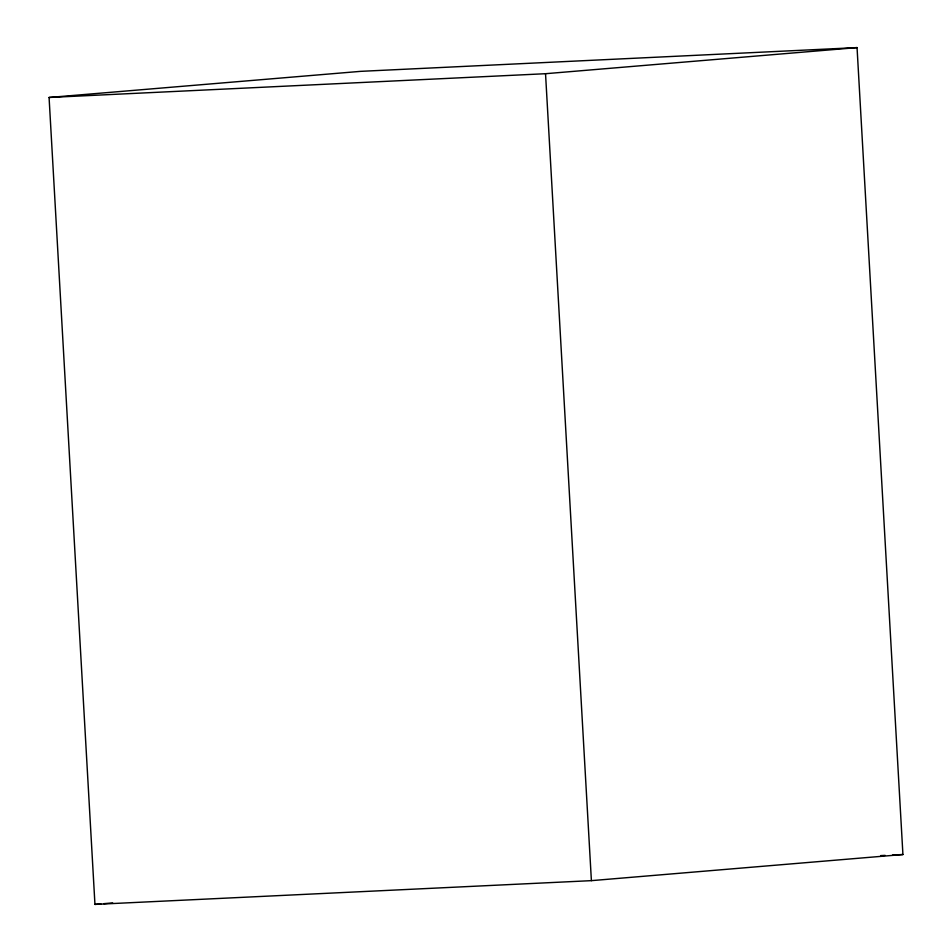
<?xml version="1.0" encoding="UTF-8"?>
<svg xmlns="http://www.w3.org/2000/svg" width="952" height="952" viewBox="0 0 952 952"><rect width="100%" height="100%" fill="white"/><g stroke="black" fill="none" stroke-linecap="round" stroke-linejoin="round"><path stroke-width="1.43" d="M49.076 97.473L360.606 71.352L857.05 47.6L902.924 854.527L591.394 880.648L94.95 904.4L49.076 97.473L545.532 73.709L857.05 47.6M94.95 904.4L100.852 903.9M103.804 903.662L112.657 902.912M880.695 855.598L885.146 855.384M892.548 855.027L902.924 854.527M545.532 73.709L591.394 880.648"/></g></svg>
